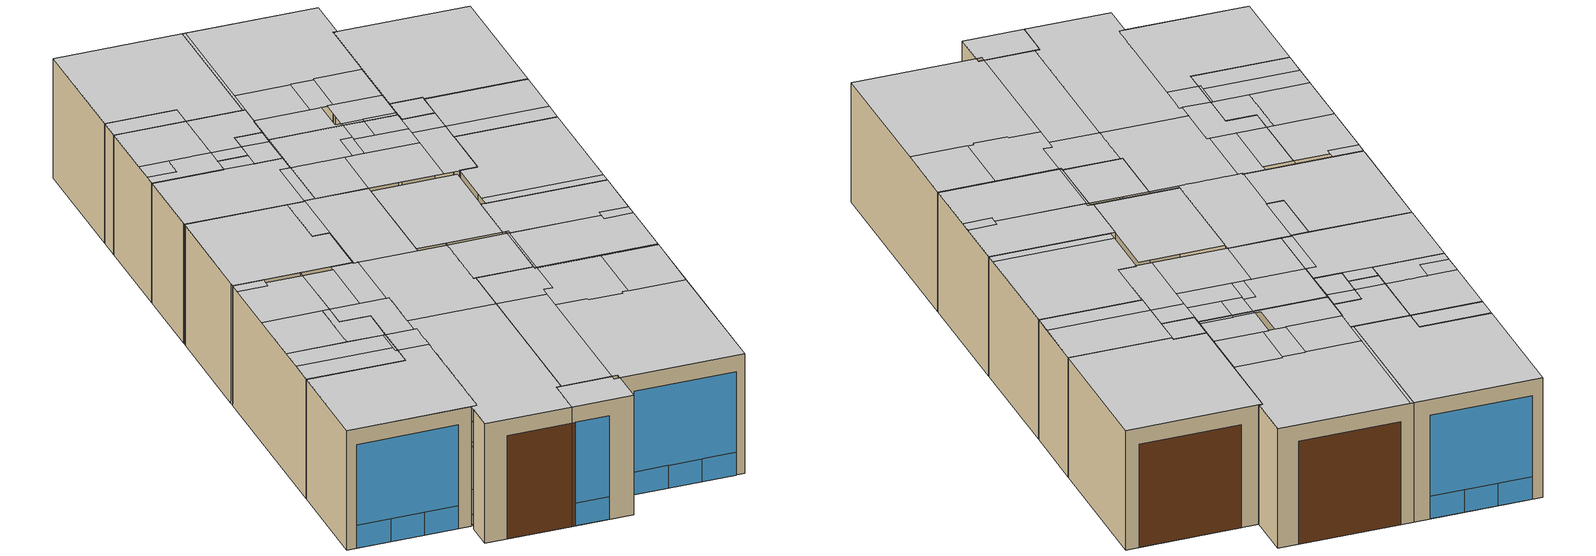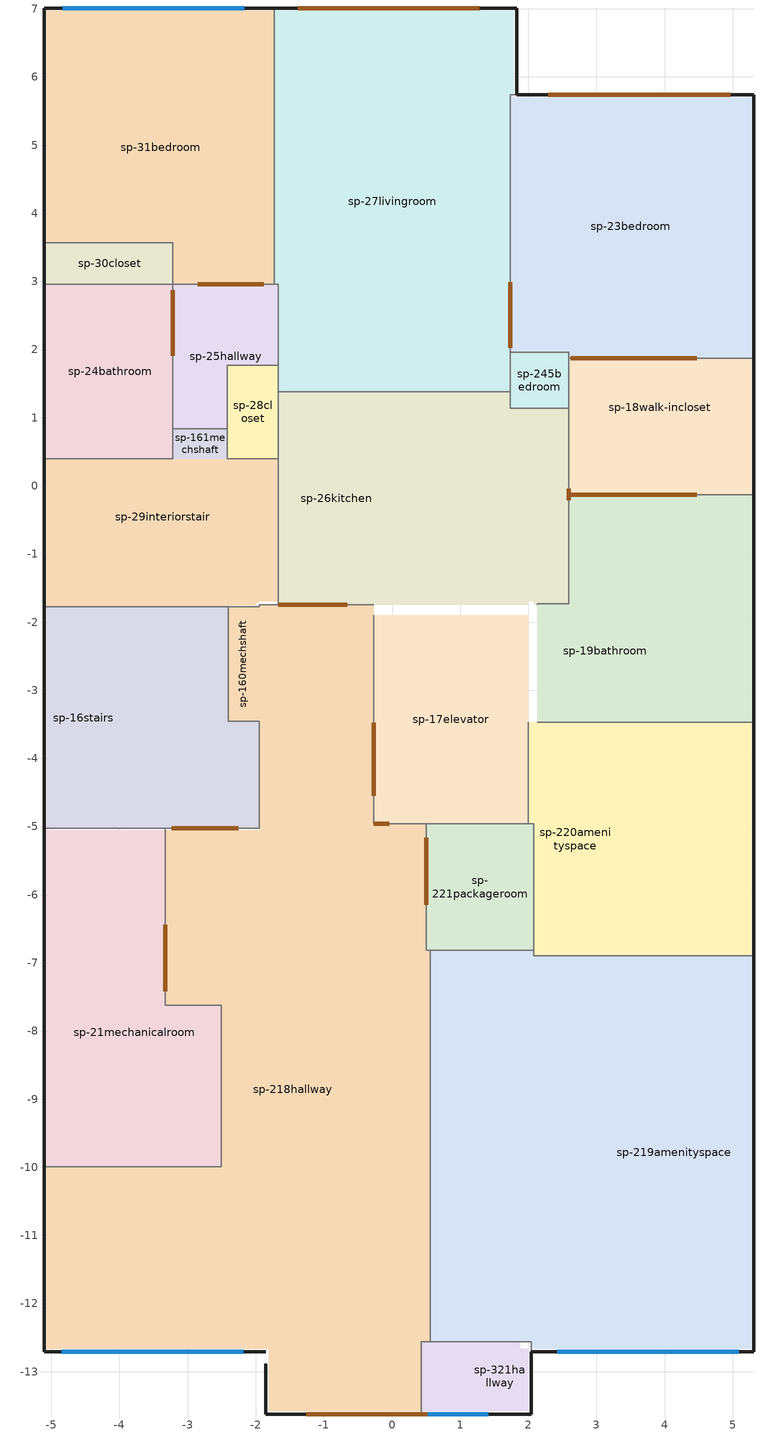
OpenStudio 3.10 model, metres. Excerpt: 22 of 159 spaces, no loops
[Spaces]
sp-160mechshaft
 floor to sp-218hallway (PRM Steel Framed Exterior Floor R-19.23): -2.41,-3.45 -2.41,-1.78 -1.95,-1.78 -1.95,-3.45 z0
 floor to sp-3mechshaft: -2.41,-1.78 -1.95,-1.78 -1.95,-3.45 -2.41,-3.45 z0
 wall to sp-16stairs: -2.41,-1.78 -2.41,-3.45 -1.95,-3.45 z0:3.35
 wall to sp-218hallway: -1.95,-1.78 -2.41,-1.78 -2.41,-3.45 -1.95,-3.45 z0:3.35
 wall to sp-29interiorstair: -1.95,-1.78 -2.41,-1.78 z0:3.35
 ceiling to sp-157mechshaft: -1.95,-3.45 -1.95,-1.78 -2.41,-1.78 -2.41,-3.45 z3.35
 ceiling to sp-218hallway: -2.41,-3.45 -1.95,-3.45 -1.95,-1.78 -2.41,-1.78 z3.35
sp-218hallway
 floor to sp-202hallway: -1.95,-1.75 -0.27,-1.75 -0.27,-4.96 0.5,-4.96 0.5,-6.72 -1.95,-6.72 z0
 floor to sp-214bathroom: -1.81,-12.66 -1.6,-12.66 -1.6,-11.02 -0.4,-11.02 -0.4,-11.14 0.56,-11.14 0.56,-12.56 0.43,-12.56 0.43,-13.58 -1.81,-13.58 z0
 floor to sp-215amenityspace: -5.06,-9.99 -2.51,-9.99 -2.51,-7.63 -3.33,-7.63 -3.33,-5.05 -1.95,-5.05 -1.95,-6.72 0.05,-6.72 0.05,-8.85 -0.4,-8.85 -0.4,-11.02 -1.6,-11.02 -1.6,-12.66 -5.06,-12.66 z0
 floor to sp-217refusestorage: 0.05,-6.72 0.5,-6.72 0.5,-6.82 0.56,-6.82 0.56,-8.85 0.05,-8.85 z0
 floor to sp-3mechshaft (PRM Steel Framed Exterior Floor R-19.23): -2.41,-1.78 -1.95,-1.78 -1.95,-3.45 -2.41,-3.45 z0
 floor to sp-6electricroom: 0.56,-8.85 0.56,-11.14 -0.4,-11.14 -0.4,-8.85 z0
 wall outside (PRM Steel Framed Exterior Wall R-8.06): -1.85,-12.88 -1.85,-13.62 0.43,-13.62 / -5.11,-9.99 -5.11,-12.71 -1.85,-12.71 z0:3.35
 wall to sp-16stairs: -2.41,-1.78 -2.41,-3.45 -1.95,-3.45 -1.95,-5.03 -3.33,-5.03 z0:3.35
 wall to sp-21mechanicalroom: -3.33,-5.03 -3.33,-7.63 -2.51,-7.63 -2.51,-9.99 -5.11,-9.99 z0:3.35
 wall to sp-221packageroom: 0.56,-6.82 0.5,-6.82 0.5,-4.96 z0:3.35
 wall to sp-29interiorstair: -1.67,-1.75 -1.95,-1.75 -1.95,-1.78 -2.41,-1.78 z0:3.35
 wall to sp-17elevator: 0.5,-4.96 -0.27,-4.96 -0.27,-1.9 z0:3.35
 wall to sp-321hallway: 0.43,-12.56 0.56,-12.56 z0:3.35
 wall to sp-26kitchen: -0.27,-1.75 -0.35,-1.75 -1.67,-1.75 z0:3.35
 wall to sp-219amenityspace (Construction:AirBoundary #1): 0.56,-12.56 0.56,-6.82 z0:3.35
 wall to sp-321hallway (Construction:AirBoundary #1): 0.43,-13.62 0.43,-12.56 z0:3.35
 window (U 0.57 SHGC 0.39 VT 0.43 Simple Glazing): -4.85,-12.71 -3.96,-12.71 / -3.96,-12.71 -3.07,-12.71 / -3.07,-12.71 -2.18,-12.71 z0:0.64; -4.85,-12.71 -2.18,-12.71 z0.64:2.91
 door inside (PRM Typical Insulated Metal Door R-1.43): -3.33,-6.44 -3.33,-7.42 / 0.5,-6.14 0.5,-5.17 / -2.26,-5.03 -3.24,-5.03 z0:2.47; -0.66,-1.75 -1.67,-1.75 z0:2.54
 door inside (con-wooden_GlassDoor_Surface_ExteriorDoor_Surface_ExteriorDoor_Surface): -0.04,-4.96 -0.27,-4.96 / -0.27,-4.55 -0.27,-3.47 z0:3.35
 door (PRM Typical Insulated Metal Door R-1.43): -1.26,-13.62 0.43,-13.62 z0:2.9
 ceiling to sp-157mechshaft: -1.95,-3.45 -1.95,-1.78 -2.41,-1.78 -2.41,-3.45 z3.35
 ceiling to sp-205hallway: -1.95,-5.06 -0.27,-5.06 -0.27,-1.75 -1.95,-1.75 z3.35
 ceiling to sp-210livingroom: 0.43,-13.62 0.43,-12.56 0.56,-12.56 0.56,-8.2 -1.76,-8.2 -1.76,-8.63 -1.69,-8.63 -1.69,-12.71 -1.85,-12.71 -1.85,-13.62 z3.35
 ceiling to sp-211bedroom: -1.69,-12.71 -1.69,-9.46 -2.51,-9.46 -2.51,-9.99 -5.11,-9.99 -5.11,-12.71 z3.35
 ceiling to sp-231space: -1.83,-6.98 -1.76,-6.98 -1.76,-8.2 0.56,-8.2 0.56,-6.82 0.5,-6.82 0.5,-5.06 -1.83,-5.06 z3.35
 ceiling to sp-232office: -3.33,-7.63 -2.51,-7.63 -2.51,-8.63 -1.76,-8.63 -1.76,-6.98 -3.33,-6.98 z3.35
 ceiling to sp-235bathroom: -3.33,-6.98 -2.53,-6.98 -2.53,-5.19 -3.33,-5.19 z3.35
 ceiling to sp-236space: -2.53,-6.98 -1.83,-6.98 -1.83,-5.03 -2.53,-5.03 z3.35
 ceiling to sp-237wdcl: -2.51,-9.46 -1.69,-9.46 -1.69,-8.63 -2.51,-8.63 z3.35
sp-16stairs
 floor to sp-311crawlspace (PRM Steel Framed Exterior Floor R-19.23): -5.06,-5.03 -5.06,-1.78 -2.41,-1.78 -2.41,-2.74 -4,-2.74 -4,-5.03 z0
 floor to sp-4stairs: -4,-2.74 -2.41,-2.74 -2.41,-3.45 -1.95,-3.45 -1.95,-5.03 -4,-5.03 z0
 wall outside (PRM Steel Framed Exterior Wall R-8.06): -5.11,-1.78 -5.11,-1.89 -5.11,-4.92 -5.11,-5.03 z0:3.35
 wall to sp-29interiorstair: -2.41,-1.78 -5.11,-1.78 z0:3.35
 wall to sp-21mechanicalroom: -5.11,-5.03 -3.33,-5.03 z0:3.35
 ceiling to sp-64stairs: -5.11,-5.03 -1.95,-5.03 -1.95,-3.46 -2.41,-3.46 -2.41,-1.78 -5.11,-1.78 z3.35
sp-18walk-incloset
 floor to sp-196storage: 2.59,-0.13 2.59,0.43 3.1,0.43 3.1,-0.13 z0
 floor to sp-197storage: 3.1,-0.13 3.1,0.43 4.11,0.43 4.11,-0.13 z0
 floor to sp-13opencellar: 2.59,1.87 5.27,1.87 5.27,0.43 2.59,0.43 z0
 floor to sp-8storage: 4.11,0.43 5.27,0.43 5.27,-0.13 4.11,-0.13 z0
 wall outside (PRM Steel Framed Exterior Wall R-8.06): 5.31,-0.13 5.31,1.87 z0:3.35
 wall to sp-23bedroom: 5.31,1.87 2.59,1.87 z0:3.35
 wall to sp-19bathroom: 2.59,-0.13 5.31,-0.13 z0:3.35
 wall to sp-245bedroom: 2.59,1.82 2.59,1.14 z0:3.35
 wall to sp-26kitchen: 2.59,1.14 2.59,-0.13 z0:3.35
 wall to sp-245bedroom (Construction:AirBoundary #1): 2.59,1.87 2.59,1.82 z0:3.35
 door inside (PRM Typical Insulated Metal Door R-1.43): 4.47,1.87 2.63,1.87 / 2.63,-0.13 4.47,-0.13 / 2.59,-0.04 2.59,-0.13 z0:2.41
 ceiling to sp-212kitchen: 2.59,-0.13 5.31,-0.13 5.31,0.42 2.59,0.42 z3.35
 ceiling to sp-222livingroom: 2.59,0.42 5.31,0.42 5.31,1.87 2.59,1.87 z3.35
sp-19bathroom
 floor to sp-196storage: 2.59,-1.37 2.59,-0.13 3.1,-0.13 3.1,-1.37 z0
 floor to sp-197storage: 3.1,-1.37 3.1,-0.13 4.11,-0.13 4.11,-1.37 z0
 floor to sp-198storage: 3.3,-3.47 3.3,-2.6 5.27,-2.6 5.27,-3.47 z0
 floor to sp-202hallway: 2.13,-3.47 2.13,-1.73 2.59,-1.73 2.59,-1.37 4.11,-1.37 4.11,-2.6 3.3,-2.6 3.3,-3.47 z0
 floor to sp-8storage: 4.11,-0.13 5.27,-0.13 5.27,-2.6 4.11,-2.6 z0
 wall outside (PRM Steel Framed Exterior Wall R-8.06): 5.31,-3.47 5.31,-0.13 z0:3.35
 wall to sp-26kitchen: 2.19,-1.73 2.13,-1.73 z0:3.05; 2.13,-1.73 2.13,-1.75 / 2.59,-0.13 2.59,-1.73 z0:3.35; 2.13,-1.73,3.05 2.13,-1.73,3.35 2.59,-1.73,3.35 2.59,-1.73,0 2.19,-1.73,0 2.19,-1.73,3.05
 wall to sp-220amenityspace: 2.13,-3.47 5.31,-3.47 z0:3.35
 door inside (PRM Typical Insulated Metal Door R-1.43): 2.59,-0.13 2.59,-0.21 z0:2.41
 ceiling to sp-212kitchen: 2.13,-3.21 5.31,-3.21 5.31,-0.13 2.59,-0.13 2.59,-1.73 2.13,-1.73 z3.35
 ceiling to sp-213bathroom: 2.13,-3.47 5.31,-3.47 5.31,-3.21 2.13,-3.21 z3.35
sp-219amenityspace
 floor to sp-201sprinklerroom: 1.88,-10.19 3.01,-10.19 3.01,-6.9 5.27,-6.9 5.27,-12.66 2.04,-12.66 2.04,-12.56 1.88,-12.56 z0
 floor to sp-202hallway: 1.88,-6.82 2.08,-6.82 2.08,-6.9 3.01,-6.9 3.01,-10.19 1.88,-10.19 z0
 floor to sp-203space: 1.16,-11.06 1.88,-11.06 1.88,-12.56 1.16,-12.56 z0
 floor to sp-214bathroom: 0.56,-11.14 1.16,-11.14 1.16,-12.56 0.56,-12.56 z0
 floor to sp-217refusestorage: 0.56,-6.82 1.15,-6.82 1.15,-8.85 0.56,-8.85 z0
 floor to sp-5refusestorage: 1.15,-6.82 1.88,-6.82 1.88,-8.85 1.15,-8.85 z0
 floor to sp-6electricroom: 0.56,-8.85 1.88,-8.85 1.88,-11.06 1.16,-11.06 1.16,-11.14 0.56,-11.14 z0
 wall outside (PRM Steel Framed Exterior Wall R-8.06): 2.04,-12.71 5.31,-12.71 5.31,-6.9 z0:3.35
 wall to sp-220amenityspace: 2.08,-6.9 2.08,-6.82 z0:3.35
 wall to sp-221packageroom: 2.08,-6.82 0.56,-6.82 z0:3.35
 wall to sp-321hallway: 0.56,-12.56 1.89,-12.56 / 2.04,-12.56 2.04,-12.71 z0:3.35
 wall to sp-220amenityspace (Construction:AirBoundary #1): 5.31,-6.9 2.08,-6.9 z0:3.35
 wall to sp-321hallway (Construction:AirBoundary #1): 1.89,-12.56 2.04,-12.56 z0:3.35
 window (U 0.57 SHGC 0.39 VT 0.43 Simple Glazing): 2.42,-12.71 3.31,-12.71 / 3.31,-12.71 4.2,-12.71 / 4.2,-12.71 5.09,-12.71 z0:0.64; 2.42,-12.71 5.09,-12.71 z0.64:2.91
 ceiling to sp-204walk-incloset: 5.31,-8.76 5.31,-6.9 3.81,-6.9 3.81,-8.76 z3.35
 ceiling to sp-210livingroom: 1.88,-12.56 1.88,-8.2 0.56,-8.2 0.56,-12.56 z3.35
 ceiling to sp-231space: 0.56,-8.2 1.88,-8.2 1.88,-7.95 2.13,-7.95 2.13,-6.9 2.08,-6.9 2.08,-6.82 0.56,-6.82 z3.35
 ceiling to sp-238bedroom: 1.88,-12.56 2.04,-12.56 2.04,-12.71 5.31,-12.71 5.31,-8.76 3.64,-8.76 3.64,-8.83 2.73,-8.83 2.73,-8.76 1.88,-8.76 z3.35
 ceiling to sp-239foyer: 1.88,-8.76 2.73,-8.76 2.73,-8.83 3.64,-8.83 3.64,-8.76 3.81,-8.76 3.81,-6.9 2.13,-6.9 2.13,-7.95 1.88,-7.95 z3.35
sp-21mechanicalroom
 floor to sp-215amenityspace: -5.06,-9.99 -5.06,-5.05 -3.33,-5.05 -3.33,-7.63 -2.51,-7.63 -2.51,-9.99 z0
 wall outside (PRM Steel Framed Exterior Wall R-8.06): -5.11,-5.03 -5.11,-5.05 -5.11,-9.99 z0:3.35
 ceiling to sp-211bedroom: -5.11,-9.99 -2.51,-9.99 -2.51,-9.46 -2.58,-9.46 -2.58,-9.3 -5.11,-9.3 z3.35
 ceiling to sp-232office: -3.51,-8.63 -2.51,-8.63 -2.51,-7.63 -3.33,-7.63 -3.33,-6.98 -3.51,-6.98 z3.35
 ceiling to sp-233office: -5.11,-8.63 -3.51,-8.63 -3.51,-6.98 -5.11,-6.98 z3.35
 ceiling to sp-234closet: -5.11,-8.63 -5.11,-9.3 -2.58,-9.3 -2.58,-8.63 z3.35
 ceiling to sp-235bathroom: -5.11,-6.98 -3.33,-6.98 -3.33,-5.19 -4.3,-5.19 -4.3,-5.34 -5.11,-5.34 z3.35
 ceiling to sp-237wdcl: -2.58,-9.46 -2.51,-9.46 -2.51,-8.63 -2.58,-8.63 z3.35
 ceiling to sp-242mechshaft: -5.11,-5.34 -4.3,-5.34 -4.3,-5.03 -5.11,-5.03 z3.35
sp-321hallway
 floor to sp-203space: 1.16,-12.56 1.88,-12.56 1.88,-12.66 2,-12.66 2,-13.58 1.16,-13.58 z0
 floor to sp-214bathroom: 0.43,-12.56 1.16,-12.56 1.16,-13.58 0.43,-13.58 z0
 wall outside (PRM Steel Framed Exterior Wall R-8.06): 0.43,-13.62 2.04,-13.62 2.04,-12.71 z0:3.35
 window (U 0.57 SHGC 0.39 VT 0.43 Simple Glazing): 0.52,-13.62 1.41,-13.62 z0:0.64; 0.52,-13.62 1.41,-13.62 z0.64:2.91
 door (PRM Typical Insulated Metal Door R-1.43): 0.43,-13.62 0.52,-13.62 z0:2.9
 ceiling to sp-210livingroom: 2.04,-13.62 2.04,-12.71 1.88,-12.71 1.88,-12.56 0.43,-12.56 0.43,-13.62 z3.35
sp-220amenityspace
 floor to sp-198storage: 3.3,-3.47 5.27,-3.47 5.27,-3.97 3.3,-3.97 z0
 floor to sp-199storage: 3.3,-3.97 5.27,-3.97 5.27,-5.35 3.3,-5.35 z0
 floor to sp-200storage: 3.3,-5.35 5.27,-5.35 5.27,-6.72 3.3,-6.72 z0
 floor to sp-201sprinklerroom: 3.01,-6.72 5.27,-6.72 5.27,-6.9 3.01,-6.9 z0
 floor to sp-202hallway: 2,-3.47 3.3,-3.47 3.3,-6.72 3.01,-6.72 3.01,-6.9 2.08,-6.9 2.08,-4.96 2,-4.96 z0
 wall outside (PRM Steel Framed Exterior Wall R-8.06): 5.31,-6.9 5.31,-3.47 z0:3.35
 wall to sp-17elevator: 2,-3.47 2,-4.96 z0:3.35
 wall to sp-221packageroom: 2,-4.96 2.08,-4.96 2.08,-6.82 z0:3.35
 ceiling to sp-213bathroom: 2.16,-4.96 2.16,-5.06 4.54,-5.06 4.54,-4.89 5.31,-4.89 5.31,-3.47 2,-3.47 2,-4.96 z3.35
 ceiling to sp-231space: 2.08,-6.9 2.13,-6.87 2.13,-5.06 2.08,-5.06 z3.35
 ceiling to sp-240bathroom: 2.13,-6.87 5.31,-6.87 5.31,-5.23 4.54,-5.23 4.54,-5.06 2.13,-5.06 z3.35
 ceiling to sp-241mechshaft: 4.54,-5.23 5.31,-5.23 5.31,-4.89 4.54,-4.89 z3.35
sp-245bedroom
 floor to sp-13opencellar: 1.73,1.96 2.59,1.96 2.59,1.14 1.73,1.14 z0
 wall to sp-26kitchen: 1.73,1.38 1.73,1.14 2.59,1.14 z0:3.35
 wall to sp-27livingroom: 1.73,1.96 1.73,1.38 z0:3.35
 wall to sp-23bedroom (Construction:AirBoundary #1): 2.59,1.87 2.59,1.96 1.73,1.96 z0:3.35
 ceiling to sp-222livingroom: 2.59,1.14 2.59,1.96 1.73,1.96 1.73,1.14 z3.35
sp-26kitchen
 floor to sp-196storage: 1.7,-1.7 1.7,0.43 2.59,0.43 2.59,-1.37 2.08,-1.37 2.08,-1.7 z0
 floor to sp-202hallway: -1.67,-1.75 -1.67,-1.7 -0.27,-1.7 -0.27,-1.75 z0; 2.08,-1.75 2.08,-1.37 2.59,-1.37 2.59,-1.73 2.13,-1.73 z0
 floor to sp-216bathroom: 0.03,-1.7 0.03,-0.03 1.7,-0.03 1.7,-1.7 z0
 floor to sp-13opencellar: -1.67,1.38 1.73,1.38 1.73,1.14 2.59,1.14 2.59,0.43 1.7,0.43 1.7,-0.03 0.03,-0.03 0.03,-1.75 -0.27,-1.75 -0.27,-1.7 -1.67,-1.7 z0
 floor to sp-7elevator (PRM Steel Framed Exterior Floor R-19.23): 2,-1.7 2,-1.75 0.03,-1.75 0.03,-1.7 z0
 wall to sp-27livingroom (Construction:AirBoundary #1): 1.73,1.38 -1.67,1.38 z0:3.35
 wall to sp-28closet (Construction:AirBoundary #1): -1.67,1.38 -1.67,0.4 z0:3.35
 wall to sp-29interiorstair (Construction:AirBoundary #1): -1.67,0.4 -1.67,-1.75 z0:3.35
 ceiling to sp-205hallway: -1.67,-1.75 -0.27,-1.75 -0.27,-0.11 -1.67,-0.11 z3.35
 ceiling to sp-212kitchen: 1.72,-1.75 2.13,-1.75 2.13,-1.73 2.59,-1.73 2.59,0.42 1.72,0.42 z3.35
 ceiling to sp-222livingroom: 1.72,0.42 2.59,0.42 2.59,1.14 1.73,1.14 1.72,1.38 z3.35
 ceiling to sp-223space: -0.27,-1.75 1.72,-1.75 1.72,-0.11 -0.27,-0.11 z3.35
 ceiling to sp-224closet: 0.27,-0.11 1.72,-0.11 1.72,0.64 0.27,0.64 z3.35
 ceiling to sp-225wdcl: 0.84,0.64 1.72,0.64 1.72,1.38 0.84,1.38 z3.35
 ceiling to sp-230bathroom: -1.67,-0.11 -0.06,-0.11 -0.06,0.74 0.27,0.74 0.27,1.38 -1.67,1.38 z3.35
 ceiling to sp-244mechshaft: -0.06,-0.11 0.27,-0.11 0.27,0.74 -0.06,0.74 z3.35
 ceiling to sp-246mechshaft: 0.27,0.64 0.84,0.64 0.84,1.38 0.27,1.38 z3.35
sp-29interiorstair
 floor to sp-161mechshaft (PRM Steel Framed Exterior Floor R-19.23): -3.22,0.4 -3.22,0.84 -2.42,0.84 -2.42,0.4 z0
 floor to sp-311crawlspace (PRM Steel Framed Exterior Floor R-19.23): -5.06,-1.78 -5.06,-1.75 -2.41,-1.75 -2.41,-1.78 z0
 floor to sp-13opencellar: -5.06,0.4 -3.22,0.4 -3.22,0.84 -2.42,0.84 -2.42,0.4 -1.67,0.4 -1.67,-1.7 -1.95,-1.7 -2.02,-1.75 -5.06,-1.75 z0
 wall outside (PRM Steel Framed Exterior Wall R-8.06): -5.11,0.4 -5.11,-1.75 -5.11,-1.78 z0:3.35
 wall to sp-24bathroom: -3.22,0.84 -3.22,0.4 -5.11,0.4 z0:3.35
 wall to sp-161mechshaft: -2.42,0.4 -2.42,0.84 -3.22,0.84 -3.22,0.4 z0:3.35
 wall to sp-25hallway: -2.42,0.84 -3.22,0.84 z0:3.35
 wall to sp-28closet: -1.67,0.4 -2.42,0.4 -2.42,0.84 z0:3.35
 ceiling to sp-161mechshaft: -3.22,0.4 -2.42,0.4 -2.42,0.84 -3.22,0.84 z3.35
 ceiling to sp-205hallway: -1.95,-1.75 -1.67,-1.75 -1.67,-0.11 -1.95,-0.11 z3.35
 ceiling to sp-208kitchen: -5.11,-1.78 -1.95,-1.78 -1.95,-0.11 -1.7,-0.11 -1.7,0.4 -2.42,0.4 -2.42,0.84 -3.22,0.84 -3.22,0.4 -5.11,0.4 z3.35
sp-161mechshaft
 floor to sp-13opencellar: -3.22,0.84 -2.42,0.84 -2.42,0.4 -3.22,0.4 z0
 wall to sp-24bathroom: -3.22,0.84 -3.22,0.4 z0:3.35
 wall to sp-25hallway: -2.42,0.84 -3.22,0.84 z0:3.35
 wall to sp-28closet: -2.42,0.4 -2.42,0.84 z0:3.35
 ceiling to sp-208kitchen (PRM Steel Framed Exterior Floor R-19.23): -3.22,0.4 -2.42,0.4 -2.42,0.84 -3.22,0.84 z3.35
sp-17elevator
 floor to sp-7elevator: -0.27,-1.9 2,-1.9 2,-4.96 -0.27,-4.96 z0
 wall to sp-221packageroom: 0.5,-4.96 2,-4.96 z0:3.35
 ceiling to sp-34elevator: -0.27,-4.96 2,-4.96 2,-1.9 -0.27,-1.9 z3.35
sp-221packageroom
 floor to sp-202hallway: 0.5,-4.96 2.08,-4.96 2.08,-6.82 1.88,-6.82 1.88,-6.72 0.5,-6.72 z0
 floor to sp-217refusestorage: 0.5,-6.72 1.15,-6.72 1.15,-6.82 0.5,-6.82 z0
 floor to sp-5refusestorage: 1.15,-6.72 1.88,-6.72 1.88,-6.82 1.15,-6.82 z0
 ceiling to sp-231space: 0.5,-6.82 2.08,-6.82 2.08,-5.06 0.5,-5.06 z3.35
sp-23bedroom
 floor to sp-13opencellar: 1.73,5.74 1.79,5.7 5.27,5.7 5.27,1.87 2.59,1.87 2.59,1.96 1.73,1.96 z0
 wall outside (PRM Steel Framed Exterior Wall R-8.06): 5.31,1.87 5.31,5.74 1.83,5.74 z0:3.35
 wall to sp-27livingroom: 1.83,5.74 1.73,5.74 1.73,5.59 1.73,1.96 z0:3.35
 door (PRM Typical Insulated Metal Door R-1.43): 4.96,5.74 2.29,5.74 z0:2.9
 door inside (PRM Typical Insulated Metal Door R-1.43): 1.73,2.99 1.73,2.03 z0:2.46
 ceiling to sp-222livingroom: 1.73,1.96 2.59,1.96 2.59,1.87 5.31,1.87 5.31,5.74 1.73,5.74 z3.35
sp-24bathroom
 floor to sp-13opencellar: -5.06,2.96 -3.22,2.96 -3.22,0.4 -5.06,0.4 z0
 wall outside (PRM Steel Framed Exterior Wall R-8.06): -5.11,2.96 -5.11,0.4 z0:3.35
 wall to sp-25hallway: -3.22,0.84 -3.22,2.96 z0:3.35
 wall to sp-30closet: -3.22,2.96 -5.11,2.96 z0:3.35
 door inside (PRM Typical Insulated Metal Door R-1.43): -3.22,1.91 -3.22,2.87 z0:2.46
 ceiling to sp-207livingroom: -5.11,1.28 -3.22,1.28 -3.22,2.96 -5.11,2.96 z3.35
 ceiling to sp-208kitchen: -5.11,0.4 -3.22,0.4 -3.22,1.28 -4.33,1.28 -4.33,0.71 -5.11,0.71 z3.35
 ceiling to sp-243wdcl: -5.11,0.71 -4.33,0.71 -4.33,1.28 -5.11,1.28 z3.35
sp-25hallway
 floor to sp-13opencellar: -3.22,2.96 -1.67,2.96 -1.67,1.77 -2.42,1.77 -2.42,0.84 -3.22,0.84 z0
 wall to sp-28closet: -2.42,0.84 -2.42,1.77 -1.67,1.77 z0:3.35
 wall to sp-27livingroom: -1.67,2.96 -1.73,2.96 z0:3.35
 wall to sp-31bedroom: -1.73,2.96 -3.22,2.96 z0:3.35
 wall to sp-27livingroom (Construction:AirBoundary #1): -1.67,1.77 -1.67,2.96 z0:3.35
 door inside (PRM Typical Insulated Metal Door R-1.43): -1.89,2.96 -2.85,2.96 z0:2.46
 ceiling to sp-207livingroom: -3.22,1.28 -2.42,1.28 -2.42,1.77 -1.7,1.77 -1.7,2.38 -1.67,2.38 -1.67,2.96 -3.22,2.96 z3.35
 ceiling to sp-208kitchen: -3.22,0.84 -2.42,0.84 -2.42,1.28 -3.22,1.28 z3.35
sp-28closet
 floor to sp-13opencellar: -2.42,1.77 -1.67,1.77 -1.67,0.4 -2.42,0.4 z0
 wall to sp-27livingroom (Construction:AirBoundary #1): -1.67,1.38 -1.67,1.77 z0:3.35
 ceiling to sp-207livingroom: -2.42,1.28 -1.7,1.28 -1.7,1.77 -2.42,1.77 z3.35
 ceiling to sp-208kitchen: -2.42,0.4 -1.7,0.4 -1.7,1.28 -2.42,1.28 z3.35
sp-27livingroom
 floor to sp-13opencellar: -1.73,6.97 1.79,6.97 1.79,5.74 1.73,5.74 1.73,1.38 -1.67,1.38 -1.67,2.96 -1.73,2.96 z0
 wall outside (PRM Steel Framed Exterior Wall R-8.06): 1.83,5.74 1.83,7.01 -1.73,7.01 z0:3.35
 wall to sp-31bedroom: -1.73,7.01 -1.73,2.96 z0:3.35
 door (PRM Typical Insulated Metal Door R-1.43): 1.28,7.01 -1.39,7.01 z0:2.9
 ceiling to sp-207livingroom: -1.73,2.96 -1.67,2.96 -1.66,7.01 -1.73,7.01 z3.35
 ceiling to sp-209bedroom: -1.66,3.71 -0.18,3.71 -0.18,3.73 0.44,3.73 0.44,3.79 1.72,3.79 1.72,5.74 1.83,5.74 1.83,7.01 -1.66,7.01 z3.35
 ceiling to sp-222livingroom: 1.72,1.38 1.73,1.38 1.73,5.74 1.72,5.74 z3.35
 ceiling to sp-225wdcl: 0.84,1.47 0.84,1.38 1.72,1.38 1.72,1.47 z3.35
 ceiling to sp-226closet: 0.27,1.47 1.72,1.47 1.72,2.41 0.27,2.41 z3.35
 ceiling to sp-227bedroom: 0.44,2.41 1.72,2.41 1.72,3.79 0.44,3.79 z3.35
 ceiling to sp-228closet: -0.18,2.4 0.27,2.4 0.44,2.41 0.44,3.73 -0.18,3.73 z3.35
 ceiling to sp-229walk-incloset: -1.67,2.38 -0.18,2.38 -0.18,3.71 -1.67,3.71 z3.35
 ceiling to sp-230bathroom: -1.67,1.38 0.27,1.38 0.27,1.47 0.1,1.47 0.1,2.4 -0.18,2.4 -0.18,2.38 -1.67,2.38 z3.35
 ceiling to sp-246mechshaft: 0.27,1.38 0.84,1.38 0.84,1.47 0.27,1.47 z3.35
sp-30closet
 floor to sp-13opencellar: -5.06,3.57 -3.22,3.57 -3.22,2.96 -5.06,2.96 z0
 wall outside (PRM Steel Framed Exterior Wall R-8.06): -5.11,3.57 -5.11,2.96 z0:3.35
 wall to sp-31bedroom: -3.22,2.96 -3.22,3.57 z0:3.35
 wall to sp-31bedroom (Construction:AirBoundary #1): -3.22,3.57 -5.11,3.57 z0:3.35
 ceiling to sp-207livingroom: -5.11,2.96 -3.22,2.96 -3.22,3.57 -5.11,3.57 z3.35
sp-31bedroom
 floor to sp-13opencellar: -5.06,6.97 -1.73,6.97 -1.73,2.96 -3.22,2.96 -3.22,3.57 -5.06,3.57 z0
 wall outside (PRM Steel Framed Exterior Wall R-8.06): -1.73,7.01 -5.11,7.01 -5.11,3.57 z0:3.35
 window (U 0.57 SHGC 0.39 VT 0.43 Simple Glazing): -2.17,7.01 -3.05,7.01 / -3.05,7.01 -3.94,7.01 / -3.94,7.01 -4.83,7.01 z0:0.64; -2.17,7.01 -4.83,7.01 z0.64:2.91
 ceiling to sp-207livingroom: -5.11,3.57 -3.22,3.57 -3.22,2.96 -1.73,2.96 -1.73,7.01 -5.11,7.01 z3.35
[Building]
90.1-PRM-2019--ASHRAE 169-2013-4A PRM baseline created: 2026-02-02 01:37:23 -0500: Space Type=Multifamily; Default Construction Set=Proposed; Default Schedule Set=Default Schedule Set 1; Standards Template=90.1-2019; Standards Building Type=MidriseApartment
[Site]
New York Laguardia Arpt: Latitude {deg}=40.78; Longitude {deg}=-73.88; Time Zone {hr}=-5; Elevation {m}=3; Terrain=Urban; Keep Site Location Information=No
[ClimateZones]
Climate Zone Institution Name 1=ASHRAE; Climate Zone Document Name 1=ANSI/ASHRAE Standard 169; Climate Zone Document Year 1=2006; Climate Zone Value 1=4A; Climate Zone Institution Name 2=CEC; Climate Zone Document Name 2=California Climate Zone Descriptions; Climate Zone Document Year 2=1995
[SizingPeriod:DesignDay] Daily Dry-Bulb Temperature Range {deltaC}=0; Barometric Pressure {Pa}=101289; Wind Speed {m/s}=7.5; Wind Direction {deg}=320; Sky Clearness=0; Rain Indicator=No; Snow Indicator=No; Day of Month=21; Month=1; Day Type=WinterDesignDay; Daylight Saving Time Indicator=No; Dry-Bulb Temperature Range Modifier Type=DefaultMultipliers; Solar Model Indicator=ASHRAEClearSky
Name | Maximum Dry-Bulb Temperature {C} | Humidity Condition Type | Wetbulb or DewPoint at Maximum Dry-Bulb {C}
New York Laguardia Arpt Ann Htg 99.6% Condns DB | -10.8 | Wetbulb | -10.8
New York Laguardia Arpt Ann Htg 99% Condns DB | -8.2 | Wetbulb | -8.2
New York Laguardia Arpt Ann Hum_n 99.6% Condns DP=>MCDB | -9.3 | Dewpoint | -20.1
New York Laguardia Arpt Ann Hum_n 99% Condns DP=>MCDB | -6.9 | Dewpoint | -18
[Site:GroundTemperature:FCfactorMethod]
January Ground Temperature {C}=14; February Ground Temperature {C}=7.3; March Ground Temperature {C}=3.3; April Ground Temperature {C}=1.2; May Ground Temperature {C}=-0.2; June Ground Temperature {C}=5.6; July Ground Temperature {C}=10.9; August Ground Temperature {C}=16.1; September Ground Temperature {C}=21.7; October Ground Temperature {C}=25; November Ground Temperature {C}=24.8; December Ground Temperature {C}=19.9
[Material]
Name | Roughness | Thickness {m} | Conductivity {W/m-K} | Density {kg/m3} | Specific Heat {J/kg-K} | Thermal Absorptance | Solar Absorptance | Visible Absorptance
mat-112inwood; mat-112inwood 5 | MediumRough | 0.0376 | 0.15 | 608 | 1630
MAT_CMU_8IN | Smooth | 0.2032 | 1.11 | 1900 | 840
MAT_GWB_1_2IN | Smooth | 0.0127 | 0.16 | 800 | 1090
MAT_ROOF_RIGID_R15_3IN | Smooth | 0.0762 | 0.0289 | 32 | 1400
MAT_ROOF_SPRAYFOAM_R26_4_6I | Smooth | 0.1524 | 0.0328 | 32 | 1400
MAT_CONCRETE_3IN; MAT_FLOOR_CONCRETE_3IN | Smooth | 0.0762 | 1.95 | 2400 | 880
MAT_WALL_EIFS_R8_2IN | Smooth | 0.0508 | 0.036 | 32 | 1400
MAT_WALL_SPRAYFOAM_R13_2IN | Smooth | 0.0508 | 0.028 | 32 | 1400
MAT_BATT_2_5IN | Smooth | 0.0635 | 0.04 | 12 | 840
MAT_CONC_6IN_SLAB | Smooth | 0.1524 | 1.95 | 2400 | 900
MAT_CONC_12IN_WALL | Smooth | 0.3048 | 1.95 | 2400 | 900
Metal Decking | MediumSmooth | 0.0015 | 45.006 | 7680 | 418.4 | 0.9 | 0.6 | 0.6
4 in. Normalweight Concrete Floor | MediumRough | 0.1016 | 2.31 | 2322 | 832 | 0.9 | 0.7 | 0.7
Stucco - 3/8 in. | Smooth | 0.009652 | 0.721197 | 1855.1 | 837.36 |  | 0 | 0
5/8 in. Gypsum Board | MediumSmooth | 0.0159 | 0.16 | 800 | 1090 | 0.9 | 0.7 | 0.7
F08 Metal surface | Smooth | 0.0008 | 45.28 | 7824 | 500 | 0.9 | 0.7 | 0.7
[Material:NoMass] Roughness=Smooth; Thermal Absorptance=0.9; Solar Absorptance=0.7
Name | Thermal Resistance {m2-K/W} | Visible Absorptance
Typical Carpet Pad | 0.21648 | 0.8
Typical Insulation R-6.01 | 1.05842 | 0.7
Typical Insulation R-0.58 | 0.101875 | 0.7
[Construction]
MAT_WALL_SPRAYFOAM_R13_2IN: MAT_WALL_EIFS_R8_2IN, MAT_CMU_8IN, MAT_WALL_SPRAYFOAM_R13_2IN, MAT_GWB_1_2IN, MAT_GWB_1_2IN
IW_METALSTUD_GYP_GYP_BATT: MAT_GWB_1_2IN, MAT_BATT_2_5IN, MAT_GWB_1_2IN
con-wooden: mat-112inwood
R1_ROOF_PROPOSED: MAT_ROOF_RIGID_R15_3IN, MAT_CONCRETE_3IN, MAT_ROOF_SPRAYFOAM_R26_4_6I
F1_INT_FLOOR_JOIST: MAT_FLOOR_CONCRETE_3IN, MAT_AIR_GAP_12IN, MAT_GWB_1_2IN, MAT_GWB_1_2IN
F1_EXT_FLOOR_JOIST: MAT_WALL_EIFS_R8_2IN, MAT_FLOOR_CONCRETE_3IN, MAT_AIR_GAP_12IN, MAT_GWB_1_2IN, MAT_GWB_1_2IN
G_FLOOR_CELLAR_SLAB_6IN: MAT_CONC_6IN_SLAB
F1_WALL_CELLAR_12INCONC_R8_R13: MAT_WALL_EIFS_R8_2IN, MAT_CONC_12IN_WALL, MAT_WALL_SPRAYFOAM_R13_2IN, MAT_GWB_1_2IN, MAT_GWB_1_2IN
WIN_EXT_TRIPLE_LOW_E; DOOR_EXT: GLASS_TRIPLE_LOW_E
con-wooden_GlassDoor_Surface_ExteriorDoor_Surface_ExteriorDoor_Surface: mat-112inwood 5
PRM Steel Framed Exterior Floor R-19.23: Metal Decking, 4 in. Normalweight Concrete Floor, Typical Carpet Pad
PRM Steel Framed Exterior Wall R-8.06: Stucco - 3/8 in., 5/8 in. Gypsum Board, Typical Insulation R-6.01, 5/8 in. Gypsum Board
U 0.57 SHGC 0.39 VT 0.43 Simple Glazing: U 0.57 SHGC 0.39 VT 0.43 Simple Glazing
PRM Typical Insulated Metal Door R-1.43: F08 Metal surface, Typical Insulation R-0.58
[WindowMaterial:SimpleGlazingSystem]
Name | U-Factor {W/m2-K} | Solar Heat Gain Coefficient | Visible Transmittance
GLASS_TRIPLE_LOW_E | 1.7 | 0.3 | 0.45
U 0.57 SHGC 0.39 VT 0.43 Simple Glazing | 3.23661 | 0.39 | 0.43
[Construction:AirBoundary]
Construction:AirBoundary #1: 0
[Material:AirGap]
MAT_AIR_GAP_12IN: Thermal Resistance {m2-K/W}=0.18
[DefaultConstructionSet]
Proposed: Default Exterior Surface Constructions=Default Surface Constructions 1; Default Interior Surface Constructions=Default Surface Constructions 2; Default Ground Contact Surface Constructions=Default Surface Constructions 3; Default Exterior SubSurface Constructions=Default Sub Surface Constructions 1; Default Interior SubSurface Constructions=Default Sub Surface Constructions 2; Interior Partition Construction=IW_METALSTUD_GYP_GYP_BATT
[DefaultSurfaceConstructions]
Name | Floor Construction | Wall Construction | Roof Ceiling Construction
Default Surface Constructions 1 | F1_EXT_FLOOR_JOIST | MAT_WALL_SPRAYFOAM_R13_2IN | R1_ROOF_PROPOSED
Default Surface Constructions 2 | F1_INT_FLOOR_JOIST | IW_METALSTUD_GYP_GYP_BATT | F1_INT_FLOOR_JOIST
Default Surface Constructions 3 | G_FLOOR_CELLAR_SLAB_6IN | F1_WALL_CELLAR_12INCONC_R8_R13 | F1_INT_FLOOR_JOIST
[DefaultSubSurfaceConstructions] Fixed Window Construction=WIN_EXT_TRIPLE_LOW_E; Operable Window Construction=WIN_EXT_TRIPLE_LOW_E
Name | Door Construction | Glass Door Construction
Default Sub Surface Constructions 1 | DOOR_EXT | WIN_EXT_TRIPLE_LOW_E
Default Sub Surface Constructions 2 | con-wooden
[ThermalZone] Use Ideal Air Loads=No
Name | Volume {m3} | Thermostat
Residential | 2635.93 | Thermostat Setpoint Dual Setpoint 1
Unconditioned | 156.223
[ThermostatSetpoint:DualSetpoint]
Thermostat Setpoint Dual Setpoint 1: Heating Setpoint Temperature Schedule=Heating Setpoint; Cooling Setpoint Temperature Schedule=Cooling Setpoint
[SpaceType]
Multifamily: Default Construction Set=Proposed; Standards Space Type=Apartment
[Lights:Definition]
Interior Light: Design Level Calculation Method=Watts/Area; Watts per Space Floor Area {W/m2}=7.53474
[Lights]
Interior Light: Lights Definition=Interior Light; Space or SpaceType=Multifamily; Schedule=Interior_Lighting_Schedule_0.0000; Fraction Replaceable=1
[Exterior:Lights:Definition]
Exterior Lights Definition: Design Level {W}=64
[Exterior:Lights]
Exterior Lights: Exterior Lights Definition=Exterior Lights Definition; Schedule=Always On Discrete; Control Option=AstronomicalClock; Multiplier=1
[ElectricEquipment:Definition]
Electric Equipment Definition: Design Level Calculation Method=Watts/Area; Watts per Space Floor Area {W/m2}=0.75
[ElectricEquipment]
Electric Equipment 1: Electric Equipment Definition=Electric Equipment Definition; Space or SpaceType=Multifamily; Schedule=Electrical Equipment
[People:Definition]
People Definition: Number of People Calculation Method=Area/Person; Space Floor Area per Person {m2/person}=30; Fraction Radiant=0.3
[People]
People 1: People Definition=People Definition; Space or SpaceType=Multifamily; Number of People Schedule=Always On Discrete; Activity Level Schedule=Activity_Always_120W; Multiplier=1
[DefaultScheduleSet]
Default Schedule Set 1: Infiltration Schedule=Always On Discrete 1
[BuildingStory]
Name | Nominal Z Coordinate {m}
Building Story -0.3m | -0.3048
Building Story 0.0m | 0
Building Story 3.0m | 3.048
Building Story 6.4m | 6.4008
Building Story 9.8m | 9.7536
Building Story 13.1m | 13.1064
[Space] Space Type=Multifamily; Default Construction Set=Proposed; Building Story=Building Story 0.0m
Name | Thermal Zone | Volume {m3}
sp-16stairs | Residential | 26.1601
sp-160mechshaft | Unconditioned | 1.3884
sp-161mechshaft | Unconditioned | 0.638342
sp-17elevator | Unconditioned | 18.6784
sp-18walk-incloset | Residential | 13.2174
sp-19bathroom | Residential | 25.1286
sp-21mechanicalroom | Residential | 26.5391
sp-218hallway | Residential | 105.427
sp-219amenityspace | Residential | 74.5246
sp-220amenityspace | Residential | 29.0633
sp-221packageroom | Residential | 6.71684
sp-23bedroom | Residential | 34.9615
sp-24bathroom | Residential | 11.7338
sp-245bedroom | Residential | 1.597369
sp-25hallway | Residential | 6.4825
sp-26kitchen | Residential | 36.5192
sp-27livingroom | Residential | 52.8463
sp-28closet | Residential | 2.50568
sp-29interiorstair | Residential | 19.089
sp-30closet | Residential | 2.63552
sp-31bedroom | Residential | 32.0658
sp-321hallway | Residential | 3.07571
[SpaceInfiltration:DesignFlowRate] Schedule=Always On Discrete 1; Constant Term Coefficient=0; Temperature Term Coefficient=0; Velocity Term Coefficient=0.224; Velocity Squared Term Coefficient=0; Density Basis=Outdoor
Name | Space or SpaceType | Design Flow Rate Calculation Method | Flow per Exterior Surface Area {m3/s-m2} | Design Flow Rate {m3/s}
sp-16stairs DesignFlowRate | sp-16stairs | Flow/ExteriorWallArea | 0.00117994
sp-160mechshaft DesignFlowRate | sp-160mechshaft | Flow/Space |  | 0
sp-161mechshaft DesignFlowRate | sp-161mechshaft | Flow/Space |  | 0
sp-18walk-incloset DesignFlowRate | sp-18walk-incloset | Flow/ExteriorWallArea | 0.00117994
sp-19bathroom DesignFlowRate | sp-19bathroom | Flow/ExteriorWallArea | 0.00117994
sp-21mechanicalroom DesignFlowRate | sp-21mechanicalroom | Flow/ExteriorWallArea | 0.00117994
sp-218hallway DesignFlowRate | sp-218hallway | Flow/ExteriorWallArea | 0.00117994
sp-219amenityspace DesignFlowRate | sp-219amenityspace | Flow/ExteriorWallArea | 0.00117994
sp-220amenityspace DesignFlowRate | sp-220amenityspace | Flow/ExteriorWallArea | 0.00117994
sp-221packageroom DesignFlowRate | sp-221packageroom | Flow/Space |  | 0
sp-23bedroom DesignFlowRate | sp-23bedroom | Flow/ExteriorWallArea | 0.00117994
sp-24bathroom DesignFlowRate | sp-24bathroom | Flow/ExteriorWallArea | 0.00117994
sp-245bedroom DesignFlowRate | sp-245bedroom | Flow/Space |  | 0
sp-25hallway DesignFlowRate | sp-25hallway | Flow/Space |  | 0
sp-26kitchen DesignFlowRate | sp-26kitchen | Flow/Space |  | 0
sp-27livingroom DesignFlowRate | sp-27livingroom | Flow/ExteriorWallArea | 0.00117994
sp-28closet DesignFlowRate | sp-28closet | Flow/Space |  | 0
sp-29interiorstair DesignFlowRate | sp-29interiorstair | Flow/ExteriorWallArea | 0.00117994
sp-30closet DesignFlowRate | sp-30closet | Flow/ExteriorWallArea | 0.00117994
sp-31bedroom DesignFlowRate | sp-31bedroom | Flow/ExteriorWallArea | 0.00117994
sp-321hallway DesignFlowRate | sp-321hallway | Flow/ExteriorWallArea | 0.00117994
[Schedule:Day]
Schedule Day 7: 6, 0, 0.201535, 20, 0, 0.525307, 24, 0, 0.287422
Schedule Day 8: 24, 0, 120
Schedule Day 10: 6, 0, 12.8228, 22, 0, 21.11, 24, 0, 12.8647
Schedule Day 13: 6, 0, 29.4, 22, 0, 23.8936, 24, 0, 29.4
Schedule Day 18: 2, 0, 1, 16, 0, 0, 24, 0, 1
Interior Light Summer Design Day 1; Interior Light Winter Design Day 1: 24, 0, 0
Electric Equipment 1 Summer Design Day 1: 24, 0, 0.52531
Electric Equipment 1 Winter Design Day 1: 24, 0, 0.201535
[Schedule:Constant] Value=1
Always On Discrete; Always On Discrete 1
[Schedule:Ruleset]
Name | Default Day Schedule | Summer Design Day Schedule | Winter Design Day Schedule
Electrical Equipment | Schedule Day 7 | Electric Equipment 1 Summer Design Day 1 | Electric Equipment 1 Winter Design Day 1
Activity_Always_120W | Schedule Day 8
Heating Setpoint | Schedule Day 10
Cooling Setpoint | Schedule Day 13
Interior_Lighting_Schedule_0.0000 | Schedule Day 18 | Interior Light Summer Design Day 1 | Interior Light Winter Design Day 1
